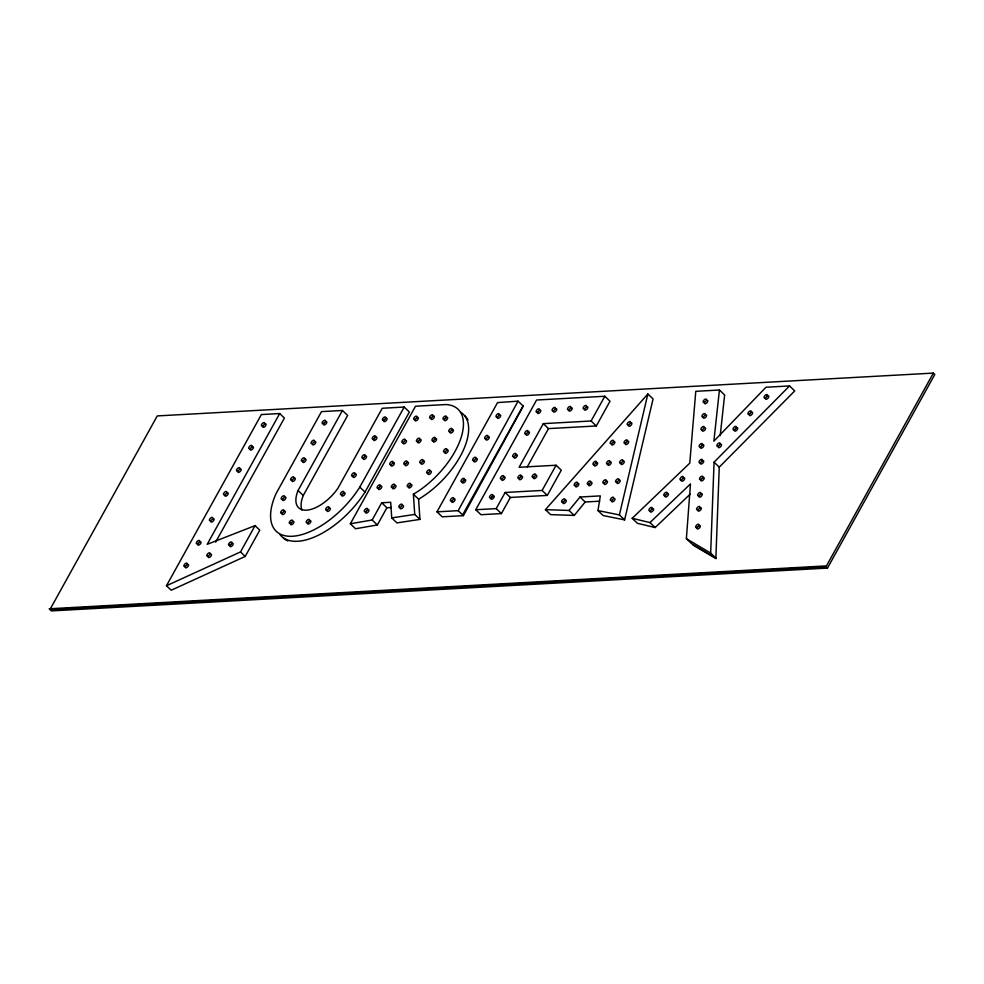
<?xml version="1.0" encoding="UTF-8"?>
<svg xmlns="http://www.w3.org/2000/svg" width="984" height="984" viewBox="0 0 984 984"><rect width="100%" height="100%" fill="white"/><g stroke="black" fill="none" stroke-linecap="round" stroke-linejoin="round"><path stroke-width="1.48" d="M715.872 558.039L710.669 553.057L714.064 462.16L789.537 385.949L794.728 390.919L719.255 467.142L715.872 558.039L691.567 543.66L686.377 538.691L690.473 483.931L649.969 522.566L632.183 518.31L689.784 463.12L695.774 391.324L719.427 390.021L724.63 395.002L720.214 435.617M719.427 390.021L713.867 441.164L766.007 387.241L789.537 385.949M597.964 510.573L600.314 495.887L579.994 497.018L569.047 510.45L545.431 509.638L647.878 393.957L653.069 398.938L624.594 519.884L603.167 515.542L597.964 510.573L619.391 514.915L624.594 519.884M619.391 514.915L647.878 393.957M436.994 511.84L458.187 510.671L518.064 401.164L523.267 406.134L463.39 515.653L442.197 516.821L436.994 511.84L497.56 402.591L518.064 401.164M279.69 413.551L207.193 544.324L255.065 525.64L259.776 530.155L245.213 556.44L171.191 590.24L166.48 585.726L261.363 414.559L279.69 413.551L284.401 418.065L215.607 542.172M166.48 585.726L240.502 551.926L255.065 525.64M280.132 534.829A64.981 32.238 -46.3 0 0 365.015 492.086L409.381 412.025L404.19 407.056L382.259 408.262L337.881 488.322A31.574 15.67 -46.3 0 1 306.479 510.167A31.574 15.67 -46.3 0 1 298.066 490.512L342.444 410.463L347.647 415.433L303.269 495.493A31.574 15.67 -46.3 0 0 301.953 509.983M342.444 410.463L321.497 411.619L276.098 493.513A64.981 32.238 -46.3 0 0 293.146 536.218A64.981 32.238 -46.3 0 0 359.812 487.105L404.19 407.056M350.341 523.771L415.506 406.22L445.937 404.547A61.512 30.529 -46.3 0 1 460.291 439.971A61.512 30.529 -46.3 0 1 413.391 494.214L414.731 514.423L419.934 519.404L396.933 522.898L391.73 517.916L390.697 502.283L381.706 502.775L372.161 519.995L350.341 523.771L355.544 528.752L377.364 524.964L386.897 507.756L391.398 507.51M462.628 514.927L523.181 405.666M475.752 509.737L536.575 400.021L604.828 396.257L610.019 401.226L596.316 425.974L548.506 428.606L543.303 423.637L519.121 467.277L556.083 465.235L561.274 470.204L547.313 495.407L510.352 497.449L505.149 492.467L496.207 508.605L475.752 509.737L480.955 514.706L501.409 513.587L510.352 497.449M527.252 466.957L548.506 428.606M505.149 492.467L542.11 490.438L556.083 465.235M543.303 423.637L591.113 420.992L604.828 396.257M933.349 373.096L826.043 566.686L49.963 609.514L157.268 415.924L933.349 373.096L934.8 374.486L827.495 568.076L51.402 610.904L49.2 608.788L825.281 565.96L827.495 568.076M545.431 509.638L550.634 514.62L574.25 515.432L585.185 501.988L599.711 501.188M632.183 518.31L637.386 523.291L655.172 527.547L690.202 494.128M391.73 517.916L414.731 514.423M686.377 538.691L710.669 553.057M693.019 545.05L716.044 558.666M714.064 462.16L719.255 467.142M591.113 420.992L596.316 425.974M649.969 522.566L655.172 527.547M579.994 497.018L585.185 501.988M569.047 510.45L574.25 515.432M542.11 490.438L547.313 495.407M496.207 508.605L501.409 513.587M458.187 510.671L463.39 515.653M413.391 494.214L418.594 499.183L419.934 519.404M381.706 502.775L386.897 507.756M359.812 487.105L365.015 492.086M372.161 519.995L377.364 524.964M298.066 490.512L303.269 495.493M240.502 551.926L245.213 556.44M287.869 540.917A64.981 32.238 -46.3 0 1 283.38 538.088M460.5 412.136A61.512 30.529 -46.3 0 1 462.529 451.951A61.512 30.529 -46.3 0 1 418.594 499.183M464.977 415.863A61.512 30.529 -46.3 0 1 467.966 420.07M213.085 518.666A2.152 1.07 -46.3 0 1 214.008 519.786A2.152 1.07 -46.3 0 1 212.027 521.926A2.152 1.07 -46.3 0 1 210.76 521.176M200.281 541.704A2.152 1.07 -46.3 0 1 200.711 543.352A2.152 1.07 -46.3 0 1 198.374 545.148A2.152 1.07 -46.3 0 1 197.944 543.5M226.996 492.873A2.152 1.07 -46.3 0 1 228.165 493.734A2.152 1.07 -46.3 0 1 226.332 495.961A2.152 1.07 -46.3 0 1 224.844 495.493M231.535 543.574A2.152 1.07 -46.3 0 1 233.171 544.078A2.152 1.07 -46.3 0 1 231.178 546.514A2.152 1.07 -46.3 0 1 229.887 545.579M210.281 554.201A2.152 1.07 -46.3 0 1 211.425 555.197A2.152 1.07 -46.3 0 1 209.346 557.424A2.152 1.07 -46.3 0 1 208.202 556.427M187.354 564.496A2.152 1.07 -46.3 0 1 188.448 565.64A2.152 1.07 -46.3 0 1 186.136 567.805A2.152 1.07 -46.3 0 1 185.447 566.292M240.699 468.987A2.152 1.07 -46.3 0 1 240.096 471.582A2.152 1.07 -46.3 0 1 237.808 471.693M252.224 446.773A2.152 1.07 -46.3 0 1 253.306 447.917A2.152 1.07 -46.3 0 1 251.006 450.069A2.152 1.07 -46.3 0 1 250.317 448.556M265.237 423.895A2.152 1.07 -46.3 0 1 265.803 425.432A2.152 1.07 -46.3 0 1 263.503 427.327A2.152 1.07 -46.3 0 1 262.937 425.789M325.618 421.632A2.152 1.07 -46.3 0 1 326.7 422.776A2.152 1.07 -46.3 0 1 324.4 424.928A2.152 1.07 -46.3 0 1 323.711 423.415M314.597 441.595A2.152 1.07 -46.3 0 1 315.766 442.443A2.152 1.07 -46.3 0 1 313.933 444.682A2.152 1.07 -46.3 0 1 312.445 444.214M305.581 459.085A2.152 1.07 -46.3 0 1 305.163 461.484A2.152 1.07 -46.3 0 1 302.728 462.123M293.65 478.409A2.152 1.07 -46.3 0 1 295.286 478.79A2.152 1.07 -46.3 0 1 293.564 481.201A2.152 1.07 -46.3 0 1 291.928 480.807M285.065 497.043A2.152 1.07 -46.3 0 1 285.704 498.433A2.152 1.07 -46.3 0 1 283.589 500.413A2.152 1.07 -46.3 0 1 282.58 499.368M284.524 511.139A2.152 1.07 -46.3 0 1 284.647 513.353A2.152 1.07 -46.3 0 1 282.027 514.189M292.715 521.471A2.152 1.07 -46.3 0 1 293.81 522.615A2.152 1.07 -46.3 0 1 291.498 524.767A2.152 1.07 -46.3 0 1 290.809 523.254M309.677 520.733A2.152 1.07 -46.3 0 1 310.809 521.729A2.152 1.07 -46.3 0 1 308.73 523.955A2.152 1.07 -46.3 0 1 307.598 522.959M329.185 508.125A2.152 1.07 -46.3 0 1 330.329 509.122A2.152 1.07 -46.3 0 1 328.238 511.348A2.152 1.07 -46.3 0 1 327.106 510.352M354.634 474.337A2.152 1.07 -46.3 0 1 356.269 474.719A2.152 1.07 -46.3 0 1 354.56 477.129A2.152 1.07 -46.3 0 1 352.924 476.736M365.372 456.072A2.152 1.07 -46.3 0 1 366.454 457.203A2.152 1.07 -46.3 0 1 364.154 459.368A2.152 1.07 -46.3 0 1 363.465 457.855M375.261 437.376A2.152 1.07 -46.3 0 1 376.884 437.892A2.152 1.07 -46.3 0 1 374.892 440.315A2.152 1.07 -46.3 0 1 373.613 439.381M385.421 418.544A2.152 1.07 -46.3 0 1 387.056 419.061A2.152 1.07 -46.3 0 1 385.064 421.496A2.152 1.07 -46.3 0 1 383.772 420.562M343.896 492.75A2.152 1.07 -46.3 0 1 344.99 493.882A2.152 1.07 -46.3 0 1 342.678 496.047A2.152 1.07 -46.3 0 1 341.989 494.534M367.339 509.983A2.152 1.07 -46.3 0 1 368.975 510.499A2.152 1.07 -46.3 0 1 366.971 512.935A2.152 1.07 -46.3 0 1 365.691 512M403.059 505.419A2.152 1.07 -46.3 0 1 402.456 508.027A2.152 1.07 -46.3 0 1 400.168 508.138M380.132 486.428A2.152 1.07 -46.3 0 1 381.767 486.932A2.152 1.07 -46.3 0 1 379.762 489.368A2.152 1.07 -46.3 0 1 378.483 488.433M393.194 462.738A2.152 1.07 -46.3 0 1 394.338 463.735A2.152 1.07 -46.3 0 1 392.247 465.961A2.152 1.07 -46.3 0 1 391.115 464.965M406.035 440.438A2.152 1.07 -46.3 0 1 405.433 443.046A2.152 1.07 -46.3 0 1 403.145 443.144M416.699 417.745A2.152 1.07 -46.3 0 1 418.323 418.262A2.152 1.07 -46.3 0 1 416.33 420.697A2.152 1.07 -46.3 0 1 415.051 419.762M394.793 485.518A2.152 1.07 -46.3 0 1 395.937 486.514A2.152 1.07 -46.3 0 1 393.846 488.74A2.152 1.07 -46.3 0 1 392.714 487.744M410.685 484.645A2.152 1.07 -46.3 0 1 411.767 485.776A2.152 1.07 -46.3 0 1 409.467 487.941A2.152 1.07 -46.3 0 1 408.778 486.428M430.537 471.078A2.152 1.07 -46.3 0 1 431.103 472.615A2.152 1.07 -46.3 0 1 428.803 474.497A2.152 1.07 -46.3 0 1 428.237 472.96M446.539 450.266A2.152 1.07 -46.3 0 1 448.175 450.77A2.152 1.07 -46.3 0 1 446.17 453.206A2.152 1.07 -46.3 0 1 444.891 452.271M452.234 429.737A2.152 1.07 -46.3 0 1 453.378 430.734A2.152 1.07 -46.3 0 1 451.287 432.948A2.152 1.07 -46.3 0 1 450.155 431.964M433.526 416.048A2.152 1.07 -46.3 0 1 434.006 417.733A2.152 1.07 -46.3 0 1 431.546 419.479A2.152 1.07 -46.3 0 1 431.496 417.487M446.035 417.573A2.152 1.07 -46.3 0 1 447.659 418.089A2.152 1.07 -46.3 0 1 445.666 420.525A2.152 1.07 -46.3 0 1 444.387 419.578M406.835 462.578A2.152 1.07 -46.3 0 1 408.471 462.972A2.152 1.07 -46.3 0 1 406.749 465.371A2.152 1.07 -46.3 0 1 405.113 464.989M419.885 439.565A2.152 1.07 -46.3 0 1 421.054 440.426A2.152 1.07 -46.3 0 1 419.233 442.652A2.152 1.07 -46.3 0 1 417.733 442.185M435.42 438.729A2.152 1.07 -46.3 0 1 436.515 439.86A2.152 1.07 -46.3 0 1 434.202 442.025A2.152 1.07 -46.3 0 1 433.513 440.512M422.812 461.102A2.152 1.07 -46.3 0 1 424.436 461.619A2.152 1.07 -46.3 0 1 422.443 464.054A2.152 1.07 -46.3 0 1 421.164 463.12M454.239 498.925A2.152 1.07 -46.3 0 1 454.866 500.315A2.152 1.07 -46.3 0 1 452.751 502.295A2.152 1.07 -46.3 0 1 451.754 501.25M464.46 479.725A2.152 1.07 -46.3 0 1 465.555 480.868A2.152 1.07 -46.3 0 1 463.255 483.021A2.152 1.07 -46.3 0 1 462.566 481.508M475.653 458.827A2.152 1.07 -46.3 0 1 477.277 459.344A2.152 1.07 -46.3 0 1 475.284 461.767A2.152 1.07 -46.3 0 1 474.005 460.832M488.507 436.662A2.152 1.07 -46.3 0 1 488.433 439.073A2.152 1.07 -46.3 0 1 485.961 439.381M499.454 415.014A2.152 1.07 -46.3 0 1 500.598 416.011A2.152 1.07 -46.3 0 1 498.519 418.237A2.152 1.07 -46.3 0 1 497.375 417.241M493.427 495.801A2.152 1.07 -46.3 0 1 493.365 498.224L492.947 498.605A2.152 1.07 -46.3 0 1 491.348 499.22L491.09 499.097A2.152 1.07 -46.3 0 1 490.881 498.531M516.12 454.805A2.152 1.07 -46.3 0 1 517.215 455.936A2.152 1.07 -46.3 0 1 514.903 458.101A2.152 1.07 -46.3 0 1 514.214 456.588M527.818 432.136A2.152 1.07 -46.3 0 1 529.453 432.529A2.152 1.07 -46.3 0 1 527.744 434.928A2.152 1.07 -46.3 0 1 526.108 434.547M504.251 476.908A2.152 1.07 -46.3 0 1 504.817 478.445A2.152 1.07 -46.3 0 1 502.504 480.327A2.152 1.07 -46.3 0 1 501.951 478.79M539.601 410.18A2.152 1.07 -46.3 0 1 540.696 411.312A2.152 1.07 -46.3 0 1 538.383 413.477A2.152 1.07 -46.3 0 1 537.694 411.964M520.917 476.625A2.152 1.07 -46.3 0 1 522.541 477.142A2.152 1.07 -46.3 0 1 520.548 479.577A2.152 1.07 -46.3 0 1 519.269 478.642M535.64 475.358A2.152 1.07 -46.3 0 1 536.723 476.49A2.152 1.07 -46.3 0 1 534.423 478.654A2.152 1.07 -46.3 0 1 533.734 477.142M555.542 408.778A2.152 1.07 -46.3 0 1 556.686 409.774A2.152 1.07 -46.3 0 1 554.595 412.001A2.152 1.07 -46.3 0 1 553.463 411.004M570.991 407.807A2.152 1.07 -46.3 0 1 572.122 408.803A2.152 1.07 -46.3 0 1 570.043 411.029A2.152 1.07 -46.3 0 1 568.912 410.033M586.649 406.822A2.152 1.07 -46.3 0 1 587.78 407.819A2.152 1.07 -46.3 0 1 585.701 410.045A2.152 1.07 -46.3 0 1 584.558 409.049M564.668 500.45A2.152 1.07 -46.3 0 1 566.292 500.967A2.152 1.07 -46.3 0 1 564.299 503.39A2.152 1.07 -46.3 0 1 563.02 502.455M577.645 483.55A2.152 1.07 -46.3 0 1 578.789 484.546A2.152 1.07 -46.3 0 1 576.698 486.772A2.152 1.07 -46.3 0 1 575.566 485.776M631.088 422.849A2.152 1.07 -46.3 0 1 631.027 425.26A2.152 1.07 -46.3 0 1 628.542 425.568M613.672 441.656A2.152 1.07 -46.3 0 1 614.852 442.505A2.152 1.07 -46.3 0 1 613.02 444.743A2.152 1.07 -46.3 0 1 611.531 444.276M627.509 441.287A2.152 1.07 -46.3 0 1 628.653 442.283A2.152 1.07 -46.3 0 1 626.562 444.51A2.152 1.07 -46.3 0 1 625.43 443.513M595.996 462.874A2.152 1.07 -46.3 0 1 597.632 463.39A2.152 1.07 -46.3 0 1 595.627 465.826A2.152 1.07 -46.3 0 1 594.348 464.891M610.006 462.037A2.152 1.07 -46.3 0 1 611.089 463.181A2.152 1.07 -46.3 0 1 608.788 465.346A2.152 1.07 -46.3 0 1 608.1 463.821M623.462 461.078A2.152 1.07 -46.3 0 1 624.028 462.615A2.152 1.07 -46.3 0 1 621.716 464.509A2.152 1.07 -46.3 0 1 621.162 462.972M590.781 482.418A2.152 1.07 -46.3 0 1 591.913 483.415A2.152 1.07 -46.3 0 1 589.834 485.641A2.152 1.07 -46.3 0 1 588.703 484.645M606.71 481.053A2.152 1.07 -46.3 0 1 606.636 483.464A2.152 1.07 -46.3 0 1 604.164 483.771M619.428 480.069A2.152 1.07 -46.3 0 1 619.354 482.492A2.152 1.07 -46.3 0 1 616.87 482.8M614.545 498.47A2.152 1.07 -46.3 0 1 614.139 500.868A2.152 1.07 -46.3 0 1 611.704 501.508M651.949 508.986A2.152 1.07 -46.3 0 1 653.585 509.491A2.152 1.07 -46.3 0 1 651.58 511.926A2.152 1.07 -46.3 0 1 650.301 510.991M667.669 493.513A2.152 1.07 -46.3 0 1 668.222 495.05A2.152 1.07 -46.3 0 1 665.922 496.945A2.152 1.07 -46.3 0 1 665.356 495.407M683.499 477.892A2.152 1.07 -46.3 0 1 684.63 478.888A2.152 1.07 -46.3 0 1 682.552 481.114A2.152 1.07 -46.3 0 1 681.42 480.118M702.072 460.942A2.152 1.07 -46.3 0 1 703.695 461.447A2.152 1.07 -46.3 0 1 701.703 463.882A2.152 1.07 -46.3 0 1 700.423 462.947M720.337 444.325A2.152 1.07 -46.3 0 1 721.42 445.457A2.152 1.07 -46.3 0 1 719.12 447.622A2.152 1.07 -46.3 0 1 718.431 446.109M736.536 427.782A2.152 1.07 -46.3 0 1 737.619 428.926A2.152 1.07 -46.3 0 1 735.319 431.09A2.152 1.07 -46.3 0 1 734.63 429.565M751.419 412.271A2.152 1.07 -46.3 0 1 752.551 413.268A2.152 1.07 -46.3 0 1 750.472 415.494A2.152 1.07 -46.3 0 1 749.341 414.498M767.139 396.146A2.152 1.07 -46.3 0 1 768.775 396.663A2.152 1.07 -46.3 0 1 766.782 399.098A2.152 1.07 -46.3 0 1 765.49 398.163M702.195 445.125A2.152 1.07 -46.3 0 1 703.831 445.629A2.152 1.07 -46.3 0 1 701.838 448.064A2.152 1.07 -46.3 0 1 700.546 447.13M705.147 427.757A2.152 1.07 -46.3 0 1 704.544 430.352A2.152 1.07 -46.3 0 1 702.256 430.463M706.131 414.83A2.152 1.07 -46.3 0 1 705.725 417.228A2.152 1.07 -46.3 0 1 703.289 417.868M707.016 400.328A2.152 1.07 -46.3 0 1 706.955 402.751A2.152 1.07 -46.3 0 1 704.47 403.046M702.539 477.806A2.152 1.07 -46.3 0 1 704.175 478.322A2.152 1.07 -46.3 0 1 702.17 480.758A2.152 1.07 -46.3 0 1 700.891 479.823M701.063 493.833A2.152 1.07 -46.3 0 1 702.158 494.977A2.152 1.07 -46.3 0 1 699.845 497.129A2.152 1.07 -46.3 0 1 699.157 495.616M700.091 507.793A2.152 1.07 -46.3 0 1 701.186 508.937A2.152 1.07 -46.3 0 1 698.874 511.102A2.152 1.07 -46.3 0 1 698.185 509.577M699.132 525.628A2.152 1.07 -46.3 0 1 700.227 526.772A2.152 1.07 -46.3 0 1 697.914 528.925A2.152 1.07 -46.3 0 1 697.226 527.412M492.012 496.932L491.606 497.314A2.152 1.07 -46.3 0 1 489.995 497.929L489.737 497.793A2.152 1.07 -46.3 0 1 490.401 495.518A2.152 1.07 -46.3 0 1 492.677 494.657A2.152 1.07 -46.3 0 1 492.012 496.932M323.318 423.563A2.152 1.07 -46.3 0 0 325.421 420.611A2.152 1.07 -46.3 0 0 322.629 421.681A2.152 1.07 -46.3 0 0 323.318 423.563M210.822 520.561A2.152 1.07 -46.3 0 0 212.618 517.572A2.152 1.07 -46.3 0 0 209.752 519.011A2.152 1.07 -46.3 0 0 210.822 520.561M197.845 543.586A2.152 1.07 -46.3 0 0 199.494 540.61A2.152 1.07 -46.3 0 0 196.603 542.209A2.152 1.07 -46.3 0 0 197.845 543.586M229.678 545.284A2.152 1.07 -46.3 0 0 231.781 542.344A2.152 1.07 -46.3 0 0 228.989 543.402A2.152 1.07 -46.3 0 0 229.678 545.284M224.696 494.804A2.152 1.07 -46.3 0 0 226.8 491.852A2.152 1.07 -46.3 0 0 224.008 492.923A2.152 1.07 -46.3 0 0 224.696 494.804M312.297 443.513A2.152 1.07 -46.3 0 0 314.4 440.574A2.152 1.07 -46.3 0 0 311.608 441.632A2.152 1.07 -46.3 0 0 312.297 443.513M302.543 461.102A2.152 1.07 -46.3 0 0 304.646 458.15A2.152 1.07 -46.3 0 0 301.854 459.221A2.152 1.07 -46.3 0 0 302.543 461.102M291.781 480.118A2.152 1.07 -46.3 0 0 293.884 477.178A2.152 1.07 -46.3 0 0 291.092 478.236A2.152 1.07 -46.3 0 0 291.781 480.118M282.371 499.072A2.152 1.07 -46.3 0 0 284.474 496.12A2.152 1.07 -46.3 0 0 281.682 497.191A2.152 1.07 -46.3 0 0 282.371 499.072M281.83 513.168A2.152 1.07 -46.3 0 0 283.933 510.229A2.152 1.07 -46.3 0 0 281.141 511.286A2.152 1.07 -46.3 0 0 281.83 513.168M290.428 523.402A2.152 1.07 -46.3 0 0 292.519 520.45A2.152 1.07 -46.3 0 0 289.739 521.52A2.152 1.07 -46.3 0 0 290.428 523.402M307.377 522.664A2.152 1.07 -46.3 0 0 309.48 519.712A2.152 1.07 -46.3 0 0 306.688 520.782A2.152 1.07 -46.3 0 0 307.377 522.664M326.897 510.056A2.152 1.07 -46.3 0 0 328.988 507.104A2.152 1.07 -46.3 0 0 326.208 508.174A2.152 1.07 -46.3 0 0 326.897 510.056M352.776 476.047A2.152 1.07 -46.3 0 0 354.88 473.095A2.152 1.07 -46.3 0 0 352.087 474.165A2.152 1.07 -46.3 0 0 352.776 476.047M363.071 457.99A2.152 1.07 -46.3 0 0 365.175 455.051A2.152 1.07 -46.3 0 0 362.383 456.109A2.152 1.07 -46.3 0 0 363.071 457.99M373.403 439.085A2.152 1.07 -46.3 0 0 375.494 436.146A2.152 1.07 -46.3 0 0 372.715 437.203A2.152 1.07 -46.3 0 0 373.403 439.085M383.563 420.254A2.152 1.07 -46.3 0 0 385.666 417.314A2.152 1.07 -46.3 0 0 382.874 418.372A2.152 1.07 -46.3 0 0 383.563 420.254M341.596 494.669A2.152 1.07 -46.3 0 0 343.699 491.729A2.152 1.07 -46.3 0 0 340.919 492.787A2.152 1.07 -46.3 0 0 341.596 494.669M207.993 556.132A2.152 1.07 -46.3 0 0 210.096 553.18A2.152 1.07 -46.3 0 0 207.304 554.25A2.152 1.07 -46.3 0 0 207.993 556.132M185.066 566.427A2.152 1.07 -46.3 0 0 187.169 563.488A2.152 1.07 -46.3 0 0 184.377 564.545A2.152 1.07 -46.3 0 0 185.066 566.427M237.673 471.004A2.152 1.07 -46.3 0 0 239.764 468.052A2.152 1.07 -46.3 0 0 236.984 469.122A2.152 1.07 -46.3 0 0 237.673 471.004M249.924 448.704A2.152 1.07 -46.3 0 0 252.027 445.752A2.152 1.07 -46.3 0 0 249.235 446.822A2.152 1.07 -46.3 0 0 249.924 448.704M262.543 425.924A2.152 1.07 -46.3 0 0 264.647 422.985A2.152 1.07 -46.3 0 0 261.867 424.043A2.152 1.07 -46.3 0 0 262.543 425.924M365.482 511.692A2.152 1.07 -46.3 0 0 367.586 508.753A2.152 1.07 -46.3 0 0 364.793 509.81A2.152 1.07 -46.3 0 0 365.482 511.692M400.021 507.437A2.152 1.07 -46.3 0 0 402.124 504.497A2.152 1.07 -46.3 0 0 399.344 505.555A2.152 1.07 -46.3 0 0 400.021 507.437M378.274 488.138A2.152 1.07 -46.3 0 0 380.377 485.198A2.152 1.07 -46.3 0 0 377.585 486.256A2.152 1.07 -46.3 0 0 378.274 488.138M390.906 464.669A2.152 1.07 -46.3 0 0 392.997 461.717A2.152 1.07 -46.3 0 0 390.217 462.787A2.152 1.07 -46.3 0 0 390.906 464.669M403.009 442.456A2.152 1.07 -46.3 0 0 405.101 439.504A2.152 1.07 -46.3 0 0 402.321 440.574A2.152 1.07 -46.3 0 0 403.009 442.456M414.842 419.455A2.152 1.07 -46.3 0 0 416.933 416.515A2.152 1.07 -46.3 0 0 414.153 417.573A2.152 1.07 -46.3 0 0 414.842 419.455M392.505 487.449A2.152 1.07 -46.3 0 0 394.596 484.497A2.152 1.07 -46.3 0 0 391.817 485.567A2.152 1.07 -46.3 0 0 392.505 487.449M408.385 486.563A2.152 1.07 -46.3 0 0 410.488 483.624A2.152 1.07 -46.3 0 0 407.696 484.682A2.152 1.07 -46.3 0 0 408.385 486.563M427.843 473.107A2.152 1.07 -46.3 0 0 429.947 470.155A2.152 1.07 -46.3 0 0 427.154 471.225A2.152 1.07 -46.3 0 0 427.843 473.107M444.682 451.976A2.152 1.07 -46.3 0 0 446.785 449.024A2.152 1.07 -46.3 0 0 443.993 450.094A2.152 1.07 -46.3 0 0 444.682 451.976M449.934 431.656A2.152 1.07 -46.3 0 0 452.037 428.716A2.152 1.07 -46.3 0 0 449.257 429.774A2.152 1.07 -46.3 0 0 449.934 431.656M430.832 418.077A2.152 1.07 -46.3 0 0 432.935 415.137A2.152 1.07 -46.3 0 0 430.143 416.195A2.152 1.07 -46.3 0 0 430.832 418.077M444.165 419.282A2.152 1.07 -46.3 0 0 446.269 416.343A2.152 1.07 -46.3 0 0 443.489 417.401A2.152 1.07 -46.3 0 0 444.165 419.282M404.965 464.288A2.152 1.07 -46.3 0 0 407.068 461.348A2.152 1.07 -46.3 0 0 404.276 462.406A2.152 1.07 -46.3 0 0 404.965 464.288M417.597 441.496A2.152 1.07 -46.3 0 0 419.688 438.544A2.152 1.07 -46.3 0 0 416.909 439.614A2.152 1.07 -46.3 0 0 417.597 441.496M433.132 440.647A2.152 1.07 -46.3 0 0 435.223 437.708A2.152 1.07 -46.3 0 0 432.443 438.766A2.152 1.07 -46.3 0 0 433.132 440.647M420.943 462.812A2.152 1.07 -46.3 0 0 423.046 459.872A2.152 1.07 -46.3 0 0 420.266 460.93A2.152 1.07 -46.3 0 0 420.943 462.812M451.533 500.954A2.152 1.07 -46.3 0 0 453.636 498.015A2.152 1.07 -46.3 0 0 450.856 499.072A2.152 1.07 -46.3 0 0 451.533 500.954M462.173 481.656A2.152 1.07 -46.3 0 0 464.276 478.704A2.152 1.07 -46.3 0 0 461.484 479.774A2.152 1.07 -46.3 0 0 462.173 481.656M473.796 460.537A2.152 1.07 -46.3 0 0 475.887 457.597A2.152 1.07 -46.3 0 0 473.107 458.655A2.152 1.07 -46.3 0 0 473.796 460.537M485.813 438.692A2.152 1.07 -46.3 0 0 487.916 435.74A2.152 1.07 -46.3 0 0 485.124 436.81A2.152 1.07 -46.3 0 0 485.813 438.692M497.166 416.945A2.152 1.07 -46.3 0 0 499.257 413.993A2.152 1.07 -46.3 0 0 496.477 415.063A2.152 1.07 -46.3 0 0 497.166 416.945M525.96 433.858A2.152 1.07 -46.3 0 0 528.064 430.906A2.152 1.07 -46.3 0 0 525.272 431.964A2.152 1.07 -46.3 0 0 525.96 433.858M537.313 412.099A2.152 1.07 -46.3 0 0 539.417 409.159A2.152 1.07 -46.3 0 0 536.624 410.217A2.152 1.07 -46.3 0 0 537.313 412.099M501.557 478.937A2.152 1.07 -46.3 0 0 503.66 475.985A2.152 1.07 -46.3 0 0 500.868 477.055A2.152 1.07 -46.3 0 0 501.557 478.937M513.832 456.724A2.152 1.07 -46.3 0 0 515.936 453.784A2.152 1.07 -46.3 0 0 513.144 454.842A2.152 1.07 -46.3 0 0 513.832 456.724M519.048 478.347A2.152 1.07 -46.3 0 0 521.151 475.395A2.152 1.07 -46.3 0 0 518.371 476.465A2.152 1.07 -46.3 0 0 519.048 478.347M533.34 477.277A2.152 1.07 -46.3 0 0 535.444 474.337A2.152 1.07 -46.3 0 0 532.652 475.395A2.152 1.07 -46.3 0 0 533.34 477.277M553.242 410.709A2.152 1.07 -46.3 0 0 555.345 407.757A2.152 1.07 -46.3 0 0 552.565 408.827A2.152 1.07 -46.3 0 0 553.242 410.709M568.691 409.738A2.152 1.07 -46.3 0 0 570.794 406.786A2.152 1.07 -46.3 0 0 568.002 407.856A2.152 1.07 -46.3 0 0 568.691 409.738M584.348 408.754A2.152 1.07 -46.3 0 0 586.452 405.802A2.152 1.07 -46.3 0 0 583.66 406.872A2.152 1.07 -46.3 0 0 584.348 408.754M562.811 502.16A2.152 1.07 -46.3 0 0 564.902 499.22A2.152 1.07 -46.3 0 0 562.122 500.278A2.152 1.07 -46.3 0 0 562.811 502.16M575.357 485.481A2.152 1.07 -46.3 0 0 577.448 482.529A2.152 1.07 -46.3 0 0 574.668 483.587A2.152 1.07 -46.3 0 0 575.357 485.481M628.395 424.879A2.152 1.07 -46.3 0 0 630.498 421.927A2.152 1.07 -46.3 0 0 627.706 422.997A2.152 1.07 -46.3 0 0 628.395 424.879M611.384 443.575A2.152 1.07 -46.3 0 0 613.487 440.635A2.152 1.07 -46.3 0 0 610.695 441.693A2.152 1.07 -46.3 0 0 611.384 443.575M625.221 443.206A2.152 1.07 -46.3 0 0 627.312 440.266A2.152 1.07 -46.3 0 0 624.533 441.324A2.152 1.07 -46.3 0 0 625.221 443.206M594.139 464.583A2.152 1.07 -46.3 0 0 596.242 461.644A2.152 1.07 -46.3 0 0 593.45 462.701A2.152 1.07 -46.3 0 0 594.139 464.583M607.706 463.968A2.152 1.07 -46.3 0 0 609.809 461.016A2.152 1.07 -46.3 0 0 607.017 462.086A2.152 1.07 -46.3 0 0 607.706 463.968M620.769 463.107A2.152 1.07 -46.3 0 0 622.872 460.168A2.152 1.07 -46.3 0 0 620.08 461.225A2.152 1.07 -46.3 0 0 620.769 463.107M588.481 484.337A2.152 1.07 -46.3 0 0 590.584 481.397A2.152 1.07 -46.3 0 0 587.792 482.455A2.152 1.07 -46.3 0 0 588.481 484.337M604.016 483.082A2.152 1.07 -46.3 0 0 606.119 480.131A2.152 1.07 -46.3 0 0 603.327 481.201A2.152 1.07 -46.3 0 0 604.016 483.082M616.722 482.099A2.152 1.07 -46.3 0 0 618.825 479.159A2.152 1.07 -46.3 0 0 616.046 480.217A2.152 1.07 -46.3 0 0 616.722 482.099M611.507 500.487A2.152 1.07 -46.3 0 0 613.61 497.535A2.152 1.07 -46.3 0 0 610.83 498.605A2.152 1.07 -46.3 0 0 611.507 500.487M650.092 510.696A2.152 1.07 -46.3 0 0 652.195 507.744A2.152 1.07 -46.3 0 0 649.403 508.814A2.152 1.07 -46.3 0 0 650.092 510.696M664.975 495.542A2.152 1.07 -46.3 0 0 667.066 492.603A2.152 1.07 -46.3 0 0 664.286 493.661A2.152 1.07 -46.3 0 0 664.975 495.542M681.199 479.823A2.152 1.07 -46.3 0 0 683.302 476.871A2.152 1.07 -46.3 0 0 680.51 477.929A2.152 1.07 -46.3 0 0 681.199 479.823M700.214 462.652A2.152 1.07 -46.3 0 0 702.305 459.7A2.152 1.07 -46.3 0 0 699.526 460.77A2.152 1.07 -46.3 0 0 700.214 462.652M718.037 446.244A2.152 1.07 -46.3 0 0 720.14 443.304A2.152 1.07 -46.3 0 0 717.348 444.362A2.152 1.07 -46.3 0 0 718.037 446.244M734.236 429.713A2.152 1.07 -46.3 0 0 736.339 426.761A2.152 1.07 -46.3 0 0 733.547 427.831A2.152 1.07 -46.3 0 0 734.236 429.713M749.119 414.202A2.152 1.07 -46.3 0 0 751.222 411.251A2.152 1.07 -46.3 0 0 748.43 412.321A2.152 1.07 -46.3 0 0 749.119 414.202M765.281 397.868A2.152 1.07 -46.3 0 0 767.385 394.916A2.152 1.07 -46.3 0 0 764.593 395.986A2.152 1.07 -46.3 0 0 765.281 397.868M700.337 446.834A2.152 1.07 -46.3 0 0 702.441 443.882A2.152 1.07 -46.3 0 0 699.649 444.952A2.152 1.07 -46.3 0 0 700.337 446.834M702.109 429.774A2.152 1.07 -46.3 0 0 704.212 426.822A2.152 1.07 -46.3 0 0 701.432 427.88A2.152 1.07 -46.3 0 0 702.109 429.774M703.105 416.847A2.152 1.07 -46.3 0 0 705.208 413.895A2.152 1.07 -46.3 0 0 702.416 414.965A2.152 1.07 -46.3 0 0 703.105 416.847M704.323 402.358A2.152 1.07 -46.3 0 0 706.426 399.418A2.152 1.07 -46.3 0 0 703.646 400.476A2.152 1.07 -46.3 0 0 704.323 402.358M700.682 479.516A2.152 1.07 -46.3 0 0 702.785 476.576A2.152 1.07 -46.3 0 0 699.993 477.634A2.152 1.07 -46.3 0 0 700.682 479.516M698.763 495.764A2.152 1.07 -46.3 0 0 700.866 492.812A2.152 1.07 -46.3 0 0 698.086 493.882A2.152 1.07 -46.3 0 0 698.763 495.764M697.791 509.724A2.152 1.07 -46.3 0 0 699.895 506.772A2.152 1.07 -46.3 0 0 697.102 507.842A2.152 1.07 -46.3 0 0 697.791 509.724M696.832 527.559A2.152 1.07 -46.3 0 0 698.935 524.607A2.152 1.07 -46.3 0 0 696.143 525.677A2.152 1.07 -46.3 0 0 696.832 527.559"/></g></svg>
